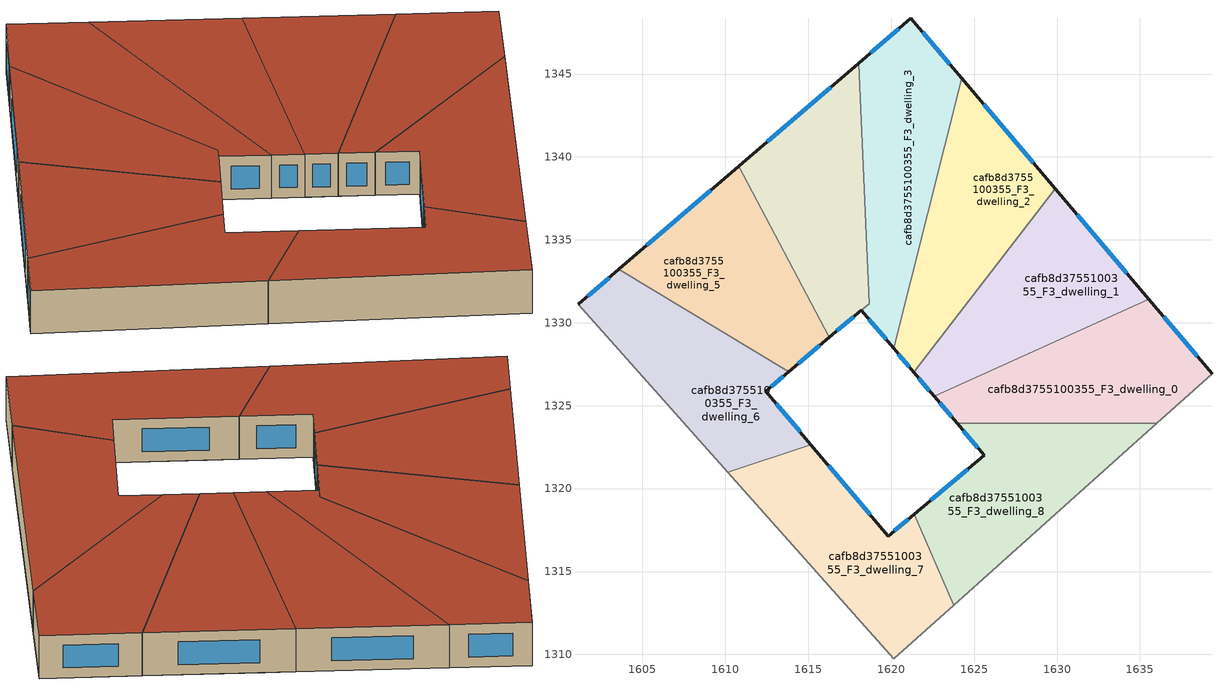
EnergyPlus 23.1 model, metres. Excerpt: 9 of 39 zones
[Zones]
cafb8d3755100355_F3_dwelling_0
 floor to cafb8d3755100355_F2_dwelling_0 (EU_floor_Construction): 1636.11,1330.75 1639.34,1326.93 1636.01,1323.94 1623.97,1323.94 1622.72,1325.42 z9
 floor to cafb8d3755100355_F2_dwelling_1 (EU_floor_Construction): 1635.54,1331.41 1636.11,1330.75 1622.72,1325.42 1622.59,1325.56 z9
 wall outside (EU_wall_Construction): 1622.59,1325.56 1623.97,1323.94 / 1639.34,1326.93 1635.54,1331.41 z9:12
 wall to cafb8d3755100355_F3_dwelling_8 (EU_wall_Construction): 1623.97,1323.94 1636.01,1323.94 z9:12
 wall to cafb8d3755100355_F3_dwelling_1 (EU_wall_Construction): 1635.54,1331.41 1622.59,1325.56 z9:12
 wall adiabatic (EU_wall_Construction): 1636.01,1323.94 1639.34,1326.93 z9:12
 window (EU_Window_Construction): 1622.92,1325.18 1623.64,1324.32 / 1638.45,1327.98 1636.43,1330.36 z9.7:11.3
 roof outside (EU_roof_Construction): 1639.34,1326.93 1635.54,1331.41 1622.59,1325.56 1623.97,1323.94 1636.01,1323.94 z12
cafb8d3755100355_F3_dwelling_1
 floor to cafb8d3755100355_F2_dwelling_1 (EU_floor_Construction): 1631.02,1336.75 1635.54,1331.41 1622.59,1325.56 1621.61,1326.72 z9
 floor to cafb8d3755100355_F2_dwelling_2 (EU_floor_Construction): 1629.89,1338.08 1631.02,1336.75 1621.61,1326.72 1621.37,1327.01 z9
 wall outside (EU_wall_Construction): 1621.37,1327.01 1622.59,1325.56 / 1635.54,1331.41 1629.89,1338.08 z9:12
 wall to cafb8d3755100355_F3_dwelling_2 (EU_wall_Construction): 1629.89,1338.08 1621.37,1327.01 z9:12
 window (EU_Window_Construction): 1621.66,1326.67 1622.31,1325.9 / 1634.22,1332.98 1631.22,1336.51 z9.7:11.3
 roof outside (EU_roof_Construction): 1635.54,1331.41 1629.89,1338.08 1621.37,1327.01 1622.59,1325.56 z12
cafb8d3755100355_F3_dwelling_2
 floor to cafb8d3755100355_F2_dwelling_2 (EU_floor_Construction): 1625.94,1342.75 1629.89,1338.08 1621.37,1327.01 1620.51,1328.02 z9
 floor to cafb8d3755100355_F2_dwelling_3 (EU_floor_Construction): 1624.24,1344.74 1625.94,1342.75 1620.51,1328.02 1620.15,1328.45 z9
 wall outside (EU_wall_Construction): 1620.15,1328.45 1621.37,1327.01 / 1629.89,1338.08 1624.24,1344.75 z9:12
 wall to cafb8d3755100355_F3_dwelling_3 (EU_wall_Construction): 1624.24,1344.75 1620.15,1328.45 z9:12
 window (EU_Window_Construction): 1620.43,1328.11 1621.08,1327.35 / 1628.57,1339.65 1625.57,1343.18 z9.7:11.3
 roof outside (EU_roof_Construction): 1621.37,1327.01 1629.89,1338.08 1624.24,1344.75 1620.15,1328.45 z12
cafb8d3755100355_F3_dwelling_3
 floor to cafb8d3755100355_F2_dwelling_3 (EU_floor_Construction): 1621.18,1348.35 1624.24,1344.74 1620.15,1328.45 1619.41,1329.32 1620.79,1348.01 z9
 floor to cafb8d3755100355_F2_dwelling_4 (EU_floor_Construction): 1620.79,1348.01 1619.41,1329.32 1618.2,1330.75 1618.69,1331.16 1618.03,1345.65 z9
 wall outside (EU_wall_Construction): 1624.24,1344.75 1621.18,1348.35 1618.03,1345.65 / 1618.2,1330.75 1620.15,1328.45 z9:12
 wall to cafb8d3755100355_F3_dwelling_4 (EU_wall_Construction): 1618.03,1345.65 1618.69,1331.16 1618.2,1330.75 z9:12
 window (EU_Window_Construction): 1620.45,1347.72 1618.77,1346.28 / 1623.52,1345.59 1621.9,1347.51 / 1618.66,1330.21 1619.69,1328.99 z9.7:11.3
 roof outside (EU_roof_Construction): 1620.15,1328.45 1624.24,1344.75 1621.18,1348.35 1618.03,1345.65 1618.69,1331.16 1618.2,1330.75 z12
cafb8d3755100355_F3_dwelling_4
 floor to cafb8d3755100355_F2_dwelling_4 (EU_floor_Construction): 1618.03,1345.65 1618.69,1331.16 1617.49,1330.15 1614.44,1342.56 z9
 floor to cafb8d3755100355_F2_dwelling_5 (EU_floor_Construction): 1614.44,1342.56 1617.49,1330.15 1616.27,1329.12 1610.81,1339.45 z9
 wall outside (EU_wall_Construction): 1616.27,1329.12 1618.2,1330.74 / 1618.03,1345.65 1610.81,1339.45 z9:12
 wall to cafb8d3755100355_F3_dwelling_5 (EU_wall_Construction): 1610.81,1339.45 1616.27,1329.12 z9:12
 window (EU_Window_Construction): 1616.72,1329.5 1617.75,1330.36 / 1616.34,1344.19 1612.51,1340.9 z9.7:11.3
 roof outside (EU_roof_Construction): 1618.69,1331.16 1618.03,1345.65 1610.81,1339.45 1616.27,1329.12 z12
cafb8d3755100355_F3_dwelling_5
 floor to cafb8d3755100355_F2_dwelling_6 (EU_floor_Construction): 1607.91,1336.96 1615.3,1328.3 1613.82,1327.06 1603.56,1333.22 z9
 floor to cafb8d3755100355_F2_dwelling_5 (EU_floor_Construction): 1610.81,1339.45 1616.27,1329.12 1615.3,1328.3 1607.91,1336.96 z9
 wall outside (EU_wall_Construction): 1613.82,1327.06 1616.27,1329.12 / 1610.81,1339.45 1603.56,1333.22 z9:12
 wall to cafb8d3755100355_F3_dwelling_6 (EU_wall_Construction): 1603.56,1333.22 1613.82,1327.06 z9:12
 window (EU_Window_Construction): 1614.4,1327.54 1615.7,1328.64 / 1609.11,1337.98 1605.26,1334.68 z9.7:11.3
 roof outside (EU_roof_Construction): 1616.27,1329.12 1610.81,1339.45 1603.56,1333.22 1613.82,1327.06 z12
cafb8d3755100355_F3_dwelling_6
 floor to cafb8d3755100355_F2_dwelling_6 (EU_floor_Construction): 1613.82,1327.06 1613.08,1326.43 1601.38,1331.35 1603.56,1333.22 z9
 floor to cafb8d3755100355_F2_dwelling_7 (EU_floor_Construction): 1613.08,1326.43 1612.42,1325.88 1615.15,1322.66 1610.13,1320.99 1601.11,1331.12 1601.38,1331.35 z9
 wall outside (EU_wall_Construction): 1615.15,1322.66 1612.42,1325.88 1613.82,1327.06 / 1603.56,1333.22 1601.11,1331.12 z9:12
 wall to cafb8d3755100355_F3_dwelling_7 (EU_wall_Construction): 1610.13,1320.99 1615.15,1322.66 z9:12
 wall adiabatic (EU_wall_Construction): 1601.11,1331.12 1610.13,1320.99 z9:12
 window (EU_Window_Construction): 1612.75,1326.15 1613.49,1326.78 / 1614.51,1323.41 1613.06,1325.12 / 1602.98,1332.72 1601.69,1331.61 z9.7:11.3
 roof outside (EU_roof_Construction): 1615.15,1322.66 1612.42,1325.88 1613.82,1327.06 1603.56,1333.22 1601.11,1331.12 1610.13,1320.99 z12
cafb8d3755100355_F3_dwelling_7
 floor to cafb8d3755100355_F2_dwelling_7 (EU_floor_Construction): 1615.15,1322.66 1616.32,1321.27 1612.91,1317.87 1610.13,1320.99 z9
 floor to cafb8d3755100355_F2_dwelling_8 (EU_floor_Construction): 1621.39,1318.46 1623.76,1312.98 1620.15,1309.75 1612.91,1317.87 1616.32,1321.27 1619.82,1317.14 z9
 wall outside (EU_wall_Construction): 1621.39,1318.46 1619.82,1317.14 1615.15,1322.66 z9:12
 wall to cafb8d3755100355_F3_dwelling_8 (EU_wall_Construction): 1623.76,1312.98 1621.39,1318.46 z9:12
 wall adiabatic (EU_wall_Construction): 1610.13,1320.99 1620.15,1309.75 1623.76,1312.98 z9:12
 window (EU_Window_Construction): 1618.72,1318.44 1616.24,1321.36 / 1621.02,1318.15 1620.19,1317.45 z9.7:11.3
 roof outside (EU_roof_Construction): 1623.76,1312.98 1621.39,1318.46 1619.82,1317.14 1615.15,1322.66 1610.13,1320.99 1620.15,1309.75 z12
cafb8d3755100355_F3_dwelling_8
 floor to cafb8d3755100355_F2_dwelling_8 (EU_floor_Construction): 1622.04,1319.01 1625.03,1314.12 1623.76,1312.98 1621.39,1318.46 z9
 floor to cafb8d3755100355_F2_dwelling_9 (EU_floor_Construction): 1636.01,1323.94 1625.03,1314.12 1622.04,1319.01 1625.6,1322.01 1623.97,1323.94 z9
 wall outside (EU_wall_Construction): 1623.97,1323.94 1625.6,1322.01 1621.39,1318.46 z9:12
 wall adiabatic (EU_wall_Construction): 1623.76,1312.98 1636.01,1323.94 z9:12
 window (EU_Window_Construction): 1624.61,1321.18 1622.38,1319.29 / 1624.35,1323.49 1625.22,1322.47 z9.7:11.3
 roof outside (EU_roof_Construction): 1636.01,1323.94 1623.97,1323.94 1625.6,1322.01 1621.39,1318.46 1623.76,1312.98 z12
[Building]
EU S2 Campaign: North Axis=0; Terrain=City; Solar Distribution=FullExterior
[Site:Location]
Budapest.Ferenc.Liszt.Intl.AP: Latitude=47.437; Longitude=19.256; Time Zone=1; Elevation=185
[SizingPeriod:WeatherFileDays]
AnnualSizingPeriod: Begin Month=1; Begin Day of Month=1; End Month=12; End Day of Month=31; Day of Week for Start Day=Monday; Use Weather File Daylight Saving Period=No; Use Weather File Rain and Snow Indicators=No
[MATERIAL]
EU_InternalMass_Material: Roughness=MediumRough; Thickness=0.1; Conductivity=1; Density=1800; Specific Heat=900; Thermal Absorptance=0.9; Solar Absorptance=0.7; Visible Absorptance=0.7
[MATERIAL:NOMASS] Roughness=MediumRough; Thermal Absorptance=0.9; Solar Absorptance=0.7; Visible Absorptance=0.7
Name | Thermal Resistance
EU_wall_NoMass | 0.832559
EU_roof_NoMass | 1.39638
EU_floor_NoMass | 0.872794
[WINDOWMATERIAL:SIMPLEGLAZINGSYSTEM]
EU_Window_SimpleGlazing: UFactor=2.79869; Solar Heat Gain Coefficient=0.75; Visible Transmittance=0.75
[CONSTRUCTION]
EU_wall_Construction: EU_wall_NoMass
EU_roof_Construction: EU_roof_NoMass
EU_floor_Construction: EU_floor_NoMass
EU_Window_Construction: EU_Window_SimpleGlazing
EU_InternalMass_Construction: EU_InternalMass_Material
[ZONE] Type=1; Multiplier=1; Ceiling Height=autocalculate; Floor Area=autocalculate; Part of Total Floor Area=Yes
Name | Volume
cafb8d3755100355_F3_dwelling_0 | 217.852
cafb8d3755100355_F3_dwelling_1 | 217.843
cafb8d3755100355_F3_dwelling_2 | 217.846
cafb8d3755100355_F3_dwelling_3 | 218.667
cafb8d3755100355_F3_dwelling_4 | 217.075
cafb8d3755100355_F3_dwelling_5 | 217.811
cafb8d3755100355_F3_dwelling_6 | 217.848
cafb8d3755100355_F3_dwelling_7 | 217.849
cafb8d3755100355_F3_dwelling_8 | 217.824
[INTERNALMASS] Construction=EU_InternalMass_Construction
Name | Zone or ZoneList | Surface Area
cafb8d3755100355_F3_dwelling_0_EU_InternalMass | cafb8d3755100355_F3_dwelling_0 | 72.6173
cafb8d3755100355_F3_dwelling_1_EU_InternalMass | cafb8d3755100355_F3_dwelling_1 | 72.6143
cafb8d3755100355_F3_dwelling_2_EU_InternalMass | cafb8d3755100355_F3_dwelling_2 | 72.6155
cafb8d3755100355_F3_dwelling_3_EU_InternalMass | cafb8d3755100355_F3_dwelling_3 | 72.888
cafb8d3755100355_F3_dwelling_4_EU_InternalMass | cafb8d3755100355_F3_dwelling_4 | 72.3602
cafb8d3755100355_F3_dwelling_5_EU_InternalMass | cafb8d3755100355_F3_dwelling_5 | 72.6036
cafb8d3755100355_F3_dwelling_6_EU_InternalMass | cafb8d3755100355_F3_dwelling_6 | 72.616
cafb8d3755100355_F3_dwelling_7_EU_InternalMass | cafb8d3755100355_F3_dwelling_7 | 72.6162
cafb8d3755100355_F3_dwelling_8_EU_InternalMass | cafb8d3755100355_F3_dwelling_8 | 72.6083
[OTHEREQUIPMENT] Fuel Type=Electricity; Design Level Calculation Method=Watts/Area; Power per Zone Floor Area=1; Fraction Latent=0; Fraction Radiant=0; Fraction Lost=0; Carbon Dioxide Generation Rate=0; EndUse Subcategory=EU_Step8_InternalGains
Name | Zone or ZoneList or Space or SpaceList | Schedule
EU_Step8_InternalGain_cafb8d3755100355_F3_dwelling_0_f000 | cafb8d3755100355_F3_dwelling_0 | EU_Step8_GainSchedule_cafb8d3755100355_F3_dwelling_0_f000
EU_Step8_InternalGain_cafb8d3755100355_F3_dwelling_1_f000 | cafb8d3755100355_F3_dwelling_1 | EU_Step8_GainSchedule_cafb8d3755100355_F3_dwelling_1_f000
EU_Step8_InternalGain_cafb8d3755100355_F3_dwelling_2_f000 | cafb8d3755100355_F3_dwelling_2 | EU_Step8_GainSchedule_cafb8d3755100355_F3_dwelling_2_f000
EU_Step8_InternalGain_cafb8d3755100355_F3_dwelling_3_f000 | cafb8d3755100355_F3_dwelling_3 | EU_Step8_GainSchedule_cafb8d3755100355_F3_dwelling_3_f000
EU_Step8_InternalGain_cafb8d3755100355_F3_dwelling_4_f000 | cafb8d3755100355_F3_dwelling_4 | EU_Step8_GainSchedule_cafb8d3755100355_F3_dwelling_4_f000
EU_Step8_InternalGain_cafb8d3755100355_F3_dwelling_5_f000 | cafb8d3755100355_F3_dwelling_5 | EU_Step8_GainSchedule_cafb8d3755100355_F3_dwelling_5_f000
EU_Step8_InternalGain_cafb8d3755100355_F3_dwelling_6_f000 | cafb8d3755100355_F3_dwelling_6 | EU_Step8_GainSchedule_cafb8d3755100355_F3_dwelling_6_f000
EU_Step8_InternalGain_cafb8d3755100355_F3_dwelling_7_f000 | cafb8d3755100355_F3_dwelling_7 | EU_Step8_GainSchedule_cafb8d3755100355_F3_dwelling_7_f000
EU_Step8_InternalGain_cafb8d3755100355_F3_dwelling_8_f000 | cafb8d3755100355_F3_dwelling_8 | EU_Step8_GainSchedule_cafb8d3755100355_F3_dwelling_8_f000
[ZONEVENTILATION:DESIGNFLOWRATE] Schedule=EU_AlwaysOn; Design Flow Rate Calculation Method=AirChanges/Hour; Air Changes per Hour=0.475469; Ventilation Type=Natural; Fan Pressure Rise=0; Fan Total Efficiency=1; Constant Term Coefficient=1; Temperature Term Coefficient=0; Velocity Term Coefficient=0; Velocity Squared Term Coefficient=0; Minimum Indoor Temperature=-100; Maximum Indoor Temperature=100; Delta Temperature=-100; Minimum Outdoor Temperature=-100; Maximum Outdoor Temperature=100; Maximum Wind Speed=40
Name | Zone or ZoneList or Space or SpaceList
EU_ConstantAir_cafb8d3755100355_F3_dwelling_0 | cafb8d3755100355_F3_dwelling_0
EU_ConstantAir_cafb8d3755100355_F3_dwelling_1 | cafb8d3755100355_F3_dwelling_1
EU_ConstantAir_cafb8d3755100355_F3_dwelling_2 | cafb8d3755100355_F3_dwelling_2
EU_ConstantAir_cafb8d3755100355_F3_dwelling_3 | cafb8d3755100355_F3_dwelling_3
EU_ConstantAir_cafb8d3755100355_F3_dwelling_4 | cafb8d3755100355_F3_dwelling_4
EU_ConstantAir_cafb8d3755100355_F3_dwelling_5 | cafb8d3755100355_F3_dwelling_5
EU_ConstantAir_cafb8d3755100355_F3_dwelling_6 | cafb8d3755100355_F3_dwelling_6
EU_ConstantAir_cafb8d3755100355_F3_dwelling_7 | cafb8d3755100355_F3_dwelling_7
EU_ConstantAir_cafb8d3755100355_F3_dwelling_8 | cafb8d3755100355_F3_dwelling_8
[HVACTEMPLATE:ZONE:IDEALLOADSAIRSYSTEM] System Availability Schedule=EU_AlwaysOn; Maximum Heating Supply Air Temperature=50; Minimum Cooling Supply Air Temperature=13; Maximum Heating Supply Air Humidity Ratio=0.0156; Minimum Cooling Supply Air Humidity Ratio=0.0077; Heating Limit=NoLimit; Cooling Limit=NoLimit; Heating Availability Schedule=EU_AlwaysOn; Cooling Availability Schedule=EU_CoolingOff; Dehumidification Control Type=ConstantSensibleHeatRatio; Cooling Sensible Heat Ratio=0.7; Dehumidification Setpoint=60; Humidification Control Type=None; Humidification Setpoint=30; Outdoor Air Method=None; Outdoor Air Flow Rate per Person=0.00944; Outdoor Air Flow Rate per Zone Floor Area=0; Outdoor Air Flow Rate per Zone=0; Demand Controlled Ventilation Type=None; Outdoor Air Economizer Type=NoEconomizer; Heat Recovery Type=None; Sensible Heat Recovery Effectiveness=0.7; Latent Heat Recovery Effectiveness=0.65
Name | Template Thermostat
cafb8d3755100355_F3_dwelling_0 | EU_HeatOnly_cafb8d3755100355_F3_dwelling_0
cafb8d3755100355_F3_dwelling_1 | EU_HeatOnly_cafb8d3755100355_F3_dwelling_1
cafb8d3755100355_F3_dwelling_2 | EU_HeatOnly_cafb8d3755100355_F3_dwelling_2
cafb8d3755100355_F3_dwelling_3 | EU_HeatOnly_cafb8d3755100355_F3_dwelling_3
cafb8d3755100355_F3_dwelling_4 | EU_HeatOnly_cafb8d3755100355_F3_dwelling_4
cafb8d3755100355_F3_dwelling_5 | EU_HeatOnly_cafb8d3755100355_F3_dwelling_5
cafb8d3755100355_F3_dwelling_6 | EU_HeatOnly_cafb8d3755100355_F3_dwelling_6
cafb8d3755100355_F3_dwelling_7 | EU_HeatOnly_cafb8d3755100355_F3_dwelling_7
cafb8d3755100355_F3_dwelling_8 | EU_HeatOnly_cafb8d3755100355_F3_dwelling_8
[SIZING:ZONE] Zone Cooling Design Supply Air Temperature Input Method=SupplyAirTemperature; Zone Cooling Design Supply Air Temperature=13; Zone Heating Design Supply Air Temperature Input Method=SupplyAirTemperature; Zone Heating Design Supply Air Temperature=50; Zone Cooling Design Supply Air Humidity Ratio=0.008; Zone Heating Design Supply Air Humidity Ratio=0.008; Cooling Design Air Flow Method=DesignDay; Cooling Design Air Flow Rate=0; Cooling Minimum Air Flow per Zone Floor Area=0.000762; Cooling Minimum Air Flow=0; Cooling Minimum Air Flow Fraction=0.2; Heating Design Air Flow Method=DesignDay; Heating Design Air Flow Rate=0; Heating Maximum Air Flow per Zone Floor Area=0.002032; Heating Maximum Air Flow=0.141576; Heating Maximum Air Flow Fraction=0.3; Account for Dedicated Outdoor Air System=No; Dedicated Outdoor Air System Control Strategy=NeutralSupplyAir; Dedicated Outdoor Air Low Setpoint Temperature for Design=autosize; Dedicated Outdoor Air High Setpoint Temperature for Design=autosize; Zone Load Sizing Method=Sensible Load Only No Latent Load; Zone Latent Cooling Design Supply Air Humidity Ratio Input Method=HumidityRatioDifference; Zone Cooling Design Supply Air Humidity Ratio Difference=0.005; Zone Latent Heating Design Supply Air Humidity Ratio Input Method=HumidityRatioDifference; Zone Humidification Design Supply Air Humidity Ratio Difference=0.005
cafb8d3755100355_F3_dwelling_0; cafb8d3755100355_F3_dwelling_1; cafb8d3755100355_F3_dwelling_2; cafb8d3755100355_F3_dwelling_3; cafb8d3755100355_F3_dwelling_4; cafb8d3755100355_F3_dwelling_5; cafb8d3755100355_F3_dwelling_6; cafb8d3755100355_F3_dwelling_7; cafb8d3755100355_F3_dwelling_8
[SCHEDULE:CONSTANT]
Name | Hourly Value
EU_AlwaysOn | 1
EU_CoolingOff | 0
[SCHEDULE:FILE] Column Number=1; Rows to Skip at Top=0; Number of Hours of Data=8760; Column Separator=Comma; Interpolate to Timestep=No; Minutes per Item=60; Adjust Schedule for Daylight Savings=Yes
Name | File
EU_Step8_GainSchedule_cafb8d3755100355_F3_dwelling_0_f000 | ../../schedules/cafb8d3755100355/cafb8d3755100355_F3_dwelling_0_f000_gain.csv
EU_Step8_GainSchedule_cafb8d3755100355_F3_dwelling_1_f000 | ../../schedules/cafb8d3755100355/cafb8d3755100355_F3_dwelling_1_f000_gain.csv
EU_Step8_GainSchedule_cafb8d3755100355_F3_dwelling_2_f000 | ../../schedules/cafb8d3755100355/cafb8d3755100355_F3_dwelling_2_f000_gain.csv
EU_Step8_GainSchedule_cafb8d3755100355_F3_dwelling_3_f000 | ../../schedules/cafb8d3755100355/cafb8d3755100355_F3_dwelling_3_f000_gain.csv
EU_Step8_GainSchedule_cafb8d3755100355_F3_dwelling_4_f000 | ../../schedules/cafb8d3755100355/cafb8d3755100355_F3_dwelling_4_f000_gain.csv
EU_Step8_GainSchedule_cafb8d3755100355_F3_dwelling_5_f000 | ../../schedules/cafb8d3755100355/cafb8d3755100355_F3_dwelling_5_f000_gain.csv
EU_Step8_GainSchedule_cafb8d3755100355_F3_dwelling_6_f000 | ../../schedules/cafb8d3755100355/cafb8d3755100355_F3_dwelling_6_f000_gain.csv
EU_Step8_GainSchedule_cafb8d3755100355_F3_dwelling_7_f000 | ../../schedules/cafb8d3755100355/cafb8d3755100355_F3_dwelling_7_f000_gain.csv
EU_Step8_GainSchedule_cafb8d3755100355_F3_dwelling_8_f000 | ../../schedules/cafb8d3755100355/cafb8d3755100355_F3_dwelling_8_f000_gain.csv
